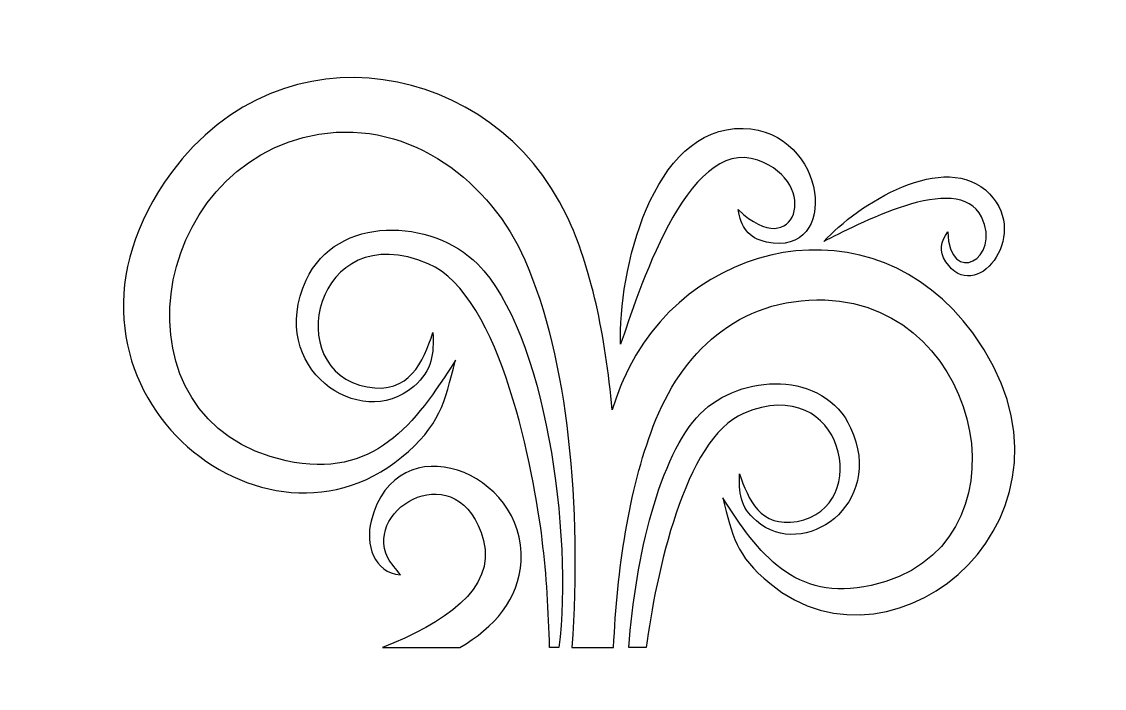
# Model space of a CAD drawing. Header units: centimetres. Extents: x -20.1 to 19.7, y -12 to 12.5.
import ezdxf

# ---------------------------------------------------------------- set-up
doc = ezdxf.new("R2010")
doc.units = ezdxf.units.CM
doc.header["$MEASUREMENT"] = 0
doc.layers.add('Layer 1', color=7, linetype='Continuous')

msp = doc.modelspace()

# ---------------------------------------------------------------- linework, layer by layer
at = {"layer": 'Layer 1'}
for points, knots in [([(-4.17702, 0.05395), (-4.59123, -1.53921), (-4.73392, -2.33899), (-6.15679, -3.51123), (-6.15679, -3.51123), (-11.46094, -7.88165), (-20.12033, -0.53438), (-14.6179, 6.94798), (-14.6179, 6.94798), (-10.54395, 12.48849), (-2.76636, 11.0272), (-0.08383, 5.35173), (-0.08383, 5.35173), (0.79488, 3.49269), (1.33799, 0.98103), (1.58185, -1.77591), (1.58185, -1.77591), (1.70496, -1.3806), (1.8377, -1.01505), (1.98005, -0.68538), (1.98005, -0.68538), (4.21626, 4.49244), (11.16255, 6.06377), (14.83634, 1.05412), (14.83634, 1.05412), (19.66893, -5.53586), (12.03453, -12.00103), (7.37107, -8.1437), (7.37107, -8.1437), (6.11861, -7.10746), (5.99952, -6.41052), (5.64562, -5.00534), (5.64562, -5.00534), (6.95695, -7.04552), (8.27296, -8.83799), (11.09368, -8.22646), (11.09368, -8.22646), (17.11613, -6.92021), (15.29746, 2.09851), (9.39606, 2.26586), (9.39606, 2.26586), (6.18518, 2.35685), (4.1117, 0.30448), (3.09326, -2.37051), (3.09326, -2.37051), (2.1819, -4.76398), (1.7718, -7.62659), (1.63152, -10.50444), (1.63152, -10.50444), (1.63152, -10.50444), (1.43686, -10.50443), (1.43686, -10.50443), (1.43686, -10.50443), (1.43686, -10.50443), (0.1009, -10.50443), (0.1009, -10.50443), (0.1009, -10.50443), (0.45896, -5.33127), (-0.03203, 0.09436), (-1.62662, 3.73367), (-1.62662, 3.73367), (-2.85958, 6.54762), (-5.785, 8.91104), (-9.19397, 8.35335), (-9.19397, 8.35335), (-15.50938, 7.32007), (-16.96983, -2.23541), (-10.3984, -3.64641), (-10.3984, -3.64641), (-7.16953, -4.33956), (-5.66056, -2.29354), (-4.17702, 0.05395), (-4.17702, 0.05395), (-4.17702, 0.05395), (-4.17702, 0.05395), (-4.17702, 0.05395)], [0, 0, 0, 0, 0.05, 0.05, 0.05, 0.05, 0.1, 0.1, 0.1, 0.1, 0.15, 0.15, 0.15, 0.15, 0.2, 0.2, 0.2, 0.2, 0.25, 0.25, 0.25, 0.25, 0.3, 0.3, 0.3, 0.3, 0.35, 0.35, 0.35, 0.35, 0.4, 0.4, 0.4, 0.4, 0.45, 0.45, 0.45, 0.45, 0.5, 0.5, 0.5, 0.5, 0.55, 0.55, 0.55, 0.55, 0.6, 0.6, 0.6, 0.6, 0.65, 0.65, 0.65, 0.65, 0.7, 0.7, 0.7, 0.7, 0.75, 0.75, 0.75, 0.75, 0.8, 0.8, 0.8, 0.8, 0.85, 0.85, 0.85, 0.85, 0.9, 0.9, 0.9, 0.9, 1, 1, 1, 1]), ([(1.88893, 0.64587), (2.49538, 2.34092), (4.29635, 8.32971), (6.93263, 7.40081), (6.93263, 7.40081), (9.28353, 6.57277), (8.311, 3.55562), (6.21561, 5.5859), (6.21561, 5.5859), (6.30811, 4.95492), (6.57835, 4.53765), (7.24934, 4.39131), (7.24934, 4.39131), (9.98833, 3.79272), (9.51319, 8.48886), (6.39095, 8.56696), (6.39095, 8.56696), (3.02328, 8.65145), (1.799, 3.23173), (1.88893, 0.64587), (1.88893, 0.64587), (1.88893, 0.64587), (1.88893, 0.64587), (1.88893, 0.64587)], [0, 0, 0, 0, 0.14285714, 0.14285714, 0.14285714, 0.14285714, 0.28571429, 0.28571429, 0.28571429, 0.28571429, 0.42857143, 0.42857143, 0.42857143, 0.42857143, 0.57142857, 0.57142857, 0.57142857, 0.57142857, 0.71428571, 0.71428571, 0.71428571, 0.71428571, 1, 1, 1, 1]), ([(9.36089, 4.41889), (10.48688, 4.96515), (14.29714, 7.06179), (15.15376, 5.31715), (15.15376, 5.31715), (15.91748, 3.76106), (13.96562, 2.73672), (13.91392, 4.76499), (13.91392, 4.76499), (13.65259, 4.40669), (13.58398, 4.06808), (13.84566, 3.66837), (13.84566, 3.66837), (14.91402, 2.03774), (16.96486, 4.60076), (15.45277, 6.15955), (15.45277, 6.15955), (13.8214, 7.84124), (10.57472, 5.74659), (9.36089, 4.41889), (9.36089, 4.41889), (9.36089, 4.41889), (9.36089, 4.41889), (9.36089, 4.41889)], [0, 0, 0, 0, 0.14285714, 0.14285714, 0.14285714, 0.14285714, 0.28571429, 0.28571429, 0.28571429, 0.28571429, 0.42857143, 0.42857143, 0.42857143, 0.42857143, 0.57142857, 0.57142857, 0.57142857, 0.57142857, 0.71428571, 0.71428571, 0.71428571, 0.71428571, 1, 1, 1, 1]), ([(-5.00373, 1.06773), (-5.37536, -0.01431), (-5.86352, -1.2048), (-7.41652, -0.93167), (-7.41652, -0.93167), (-10.62062, -0.36768), (-9.38317, 5.38198), (-5.17576, 3.59628), (-5.17576, 3.59628), (-2.4891, 2.45582), (-1.28689, -4.0937), (-0.9905, -6.53507), (-0.9905, -6.53507), (-0.82876, -7.86995), (-0.75245, -9.16373), (-0.72068, -10.5044), (-0.72068, -10.5044), (-0.72068, -10.5044), (-0.37823, -10.50441), (-0.37823, -10.50441), (-0.37823, -10.50441), (0.15766, -6.34826), (-0.89745, 1.10474), (-3.35884, 3.58082), (-3.35884, 3.58082), (-5.04146, 5.27392), (-8.54827, 5.41372), (-9.66333, 2.99289), (-9.66333, 2.99289), (-11.14582, -0.22526), (-7.67684, -2.61239), (-5.71159, -0.91233), (-5.71159, -0.91233), (-5.01268, -0.3075), (-4.97614, 0.28885), (-5.00373, 1.06773), (-5.00373, 1.06773), (-5.00373, 1.06773), (-5.00373, 1.06773), (-5.00373, 1.06773)], [0, 0, 0, 0, 0.09090909, 0.09090909, 0.09090909, 0.09090909, 0.18181818, 0.18181818, 0.18181818, 0.18181818, 0.27272727, 0.27272727, 0.27272727, 0.27272727, 0.36363636, 0.36363636, 0.36363636, 0.36363636, 0.45454545, 0.45454545, 0.45454545, 0.45454545, 0.54545455, 0.54545455, 0.54545455, 0.54545455, 0.63636364, 0.63636364, 0.63636364, 0.63636364, 0.72727273, 0.72727273, 0.72727273, 0.72727273, 0.81818182, 0.81818182, 0.81818182, 0.81818182, 1, 1, 1, 1]), ([(6.26011, -4.11644), (6.23617, -4.79949), (6.26834, -5.32249), (6.88117, -5.85253), (6.88117, -5.85253), (8.60395, -7.3429), (11.64505, -5.25021), (10.34536, -2.42856), (10.34536, -2.42856), (9.36894, -0.30851), (6.28869, -0.42588), (4.82134, -1.91469), (4.82134, -1.91469), (3.32345, -3.43419), (2.43779, -7.16781), (2.19453, -10.50439), (2.19453, -10.50439), (2.19453, -10.50439), (2.82711, -10.50438), (2.82711, -10.50438), (2.82711, -10.50438), (3.19139, -7.86723), (4.22721, -2.82763), (6.41105, -1.90008), (6.41105, -1.90008), (10.09863, -0.33388), (11.18511, -5.37472), (8.37574, -5.86923), (8.37574, -5.86923), (7.01422, -6.10904), (6.58623, -5.0651), (6.26011, -4.11644)], [0, 0, 0, 0, 0.11111111, 0.11111111, 0.11111111, 0.11111111, 0.22222222, 0.22222222, 0.22222222, 0.22222222, 0.33333333, 0.33333333, 0.33333333, 0.33333333, 0.44444444, 0.44444444, 0.44444444, 0.44444444, 0.55555556, 0.55555556, 0.55555556, 0.55555556, 0.66666667, 0.66666667, 0.66666667, 0.66666667, 0.77777778, 0.77777778, 0.77777778, 0.77777778, 1, 1, 1, 1]), ([(-4.01615, -10.50441), (-4.01615, -10.50441), (-6.85505, -10.50441), (-6.85505, -10.50441), (-6.85505, -10.50441), (-4.63041, -9.62501), (-2.6759, -8.35314), (-3.1489, -6.56939), (-3.1489, -6.56939), (-4.00406, -3.34446), (-7.59115, -5.34691), (-6.65709, -7.20764), (-6.65709, -7.20764), (-6.54946, -7.42224), (-6.35057, -7.61817), (-6.19994, -7.83306), (-6.19994, -7.83306), (-7.18305, -7.74789), (-7.4905, -6.70054), (-7.27769, -5.85646), (-7.27769, -5.85646), (-6.35326, -2.19719), (-1.5724, -4.04414), (-1.76742, -7.33313), (-1.76742, -7.33313), (-1.8499, -8.72482), (-2.74837, -9.76307), (-4.01615, -10.50441), (-4.01615, -10.50441), (-4.01615, -10.50441), (-4.01615, -10.50441), (-4.01615, -10.50441)], [0, 0, 0, 0, 0.11111111, 0.11111111, 0.11111111, 0.11111111, 0.22222222, 0.22222222, 0.22222222, 0.22222222, 0.33333333, 0.33333333, 0.33333333, 0.33333333, 0.44444444, 0.44444444, 0.44444444, 0.44444444, 0.55555556, 0.55555556, 0.55555556, 0.55555556, 0.66666667, 0.66666667, 0.66666667, 0.66666667, 0.77777778, 0.77777778, 0.77777778, 0.77777778, 1, 1, 1, 1])]:
    msp.add_open_spline(points, degree=3, knots=knots, dxfattribs=at)

doc.saveas('drawing.dxf')
